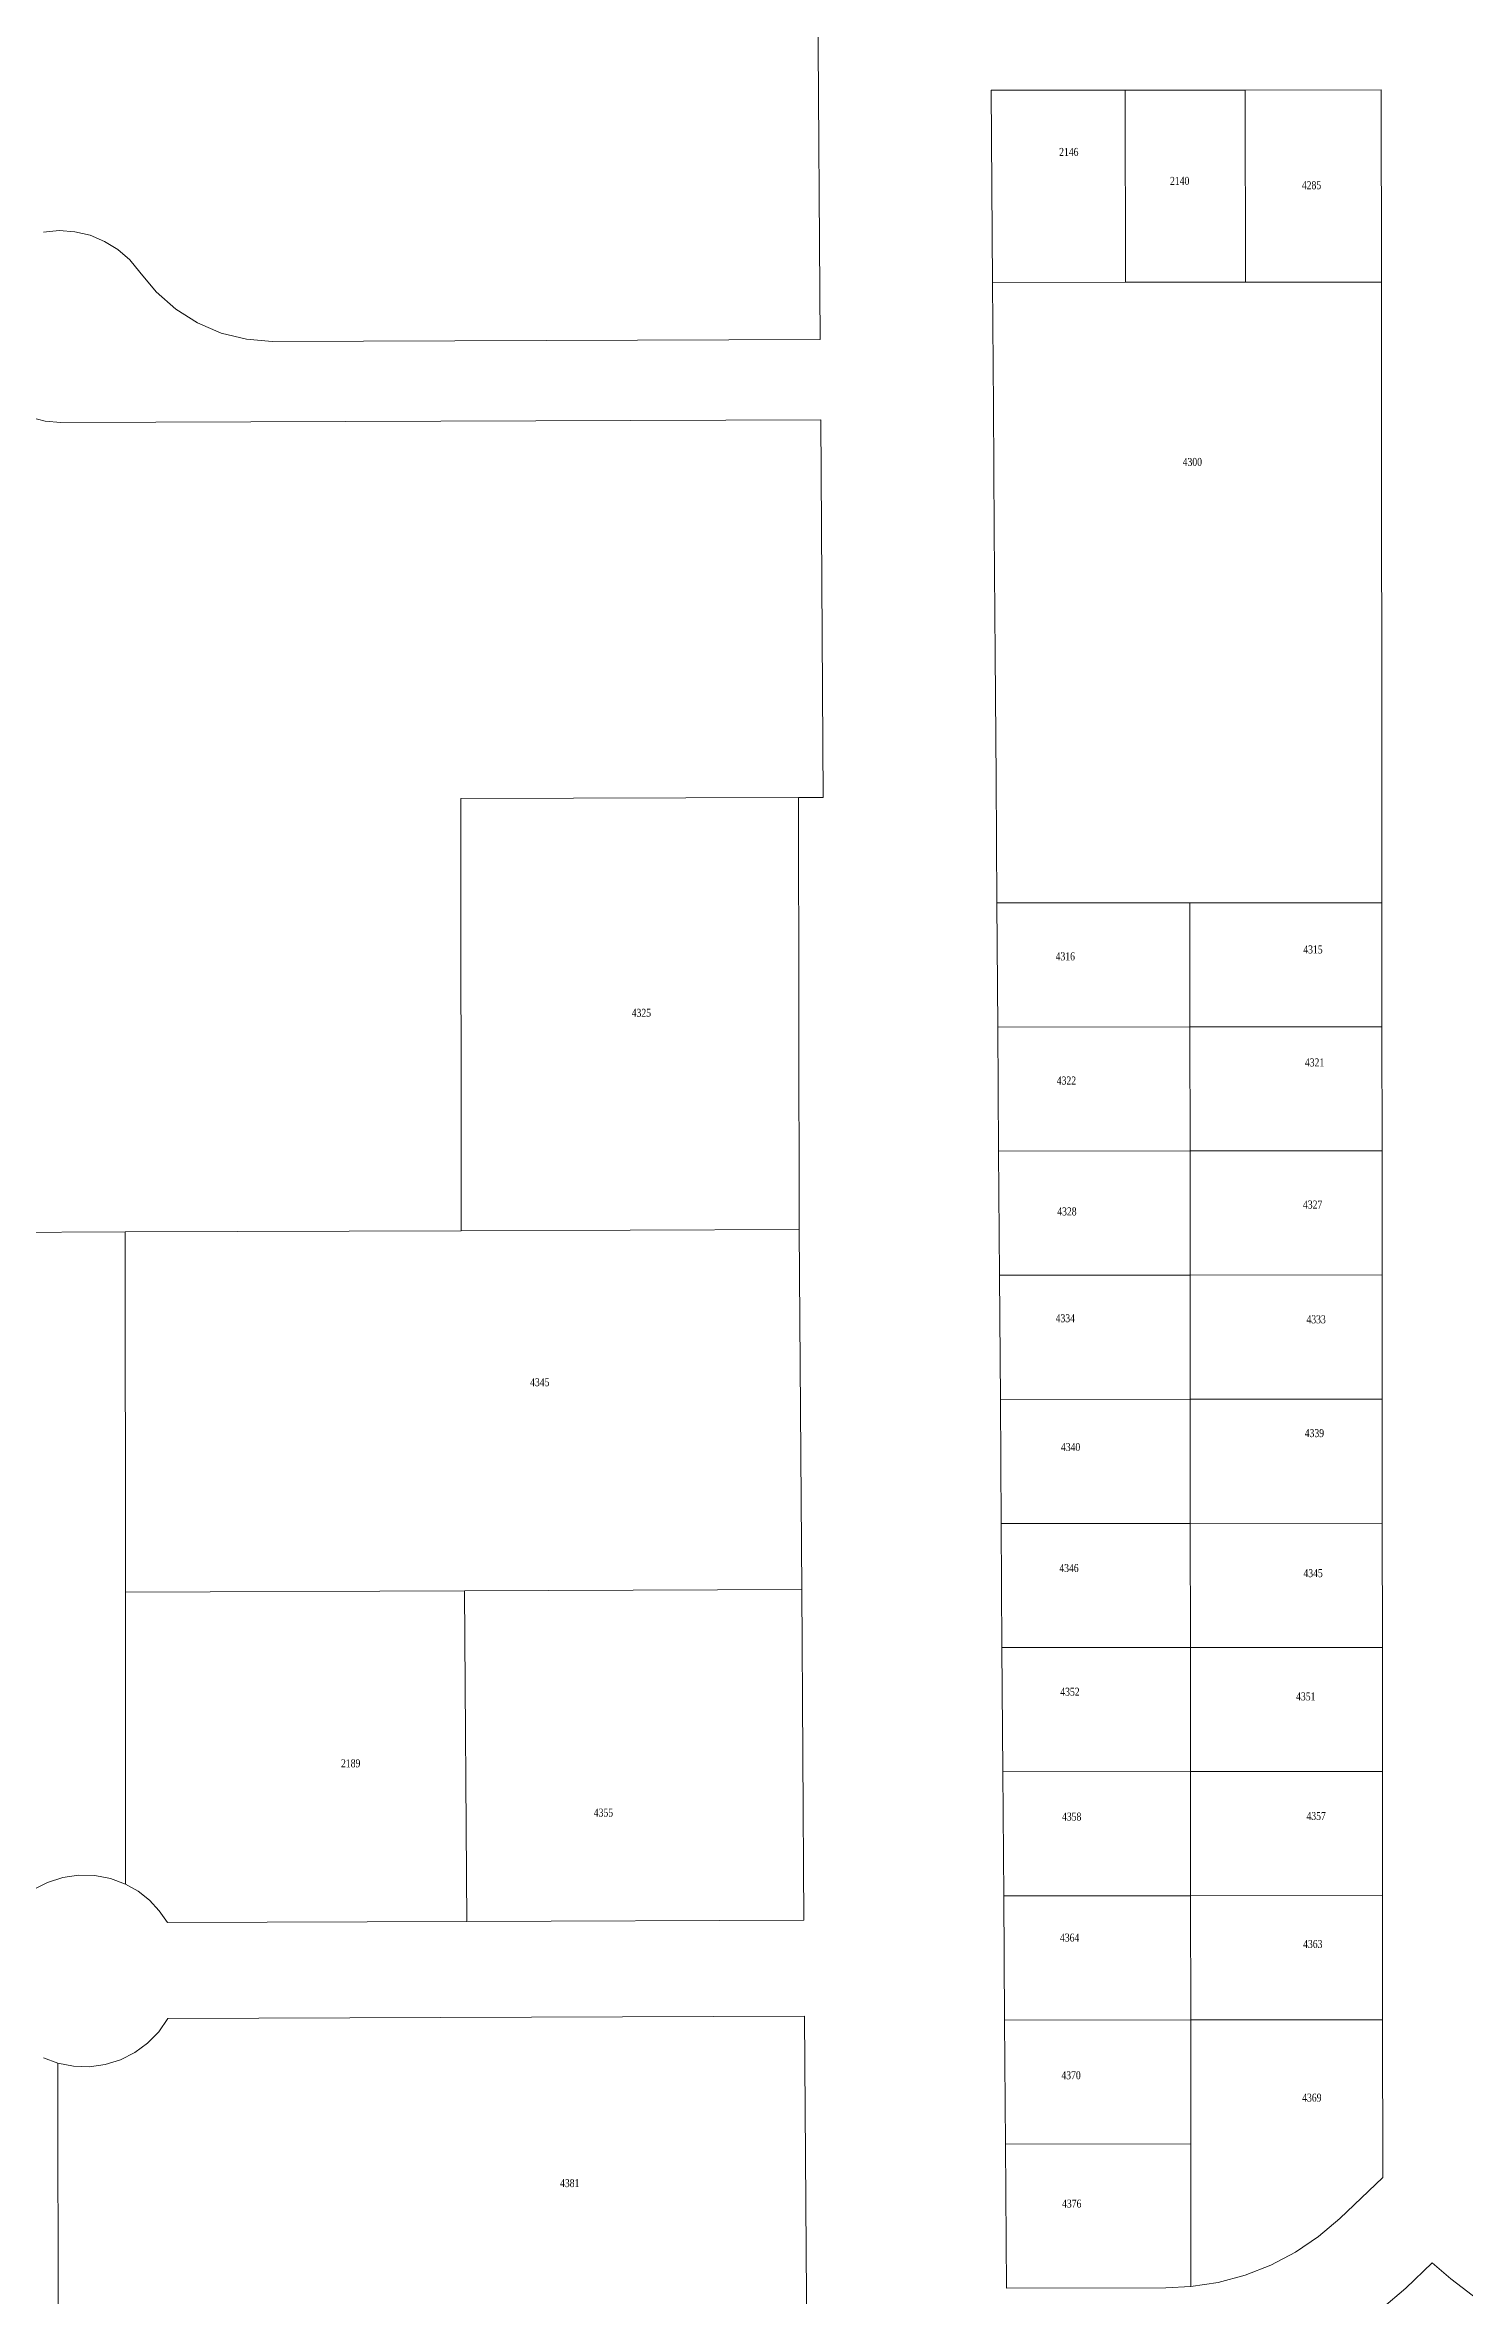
# Model space of a CAD drawing. Header units: feet. Extents: x 2819410 to 2831754, y 974571 to 993150.
# Drawn here: x 2827133 to 2828020, y 984472 to 985879 of the extents above; entities that cross this region are included whole.
import ezdxf
from ezdxf.enums import TextEntityAlignment as Align

# ---------------------------------------------------------------- set-up
doc = ezdxf.new("R2010")
doc.units = ezdxf.units.FT
doc.header["$LTSCALE"] = 0.015
doc.header["$MEASUREMENT"] = 0
doc.layers.add('ADDRESSES', color=7, linetype='Continuous')
doc.layers.add('Dakota County Parcels', color=7, linetype='Continuous', lineweight=5)
doc.styles.add('SIMPLEX', font='times.ttf', dxfattribs={"width": 0.8})

# ---------------------------------------------------------------- blocks, each defined once
blk = doc.blocks.new('ACMAP_ANN_TEMPLATE_AddressEagan')
at = {"layer": 'ADDRESSES', "style": 'SIMPLEX', "width": 0.8}
blk.add_attdef('ADDRESS', text='', height=5, dxfattribs=at).set_placement((0, 0), align=Align.CENTER)

msp = doc.modelspace()

# ---------------------------------------------------------------- linework, layer by layer
at = {"layer": 'Dakota County Parcels', "lineweight": 5}
for p, q in [((2827617.8, 985694.5), (2827615.9, 985979.4)), ((2827724.8, 985850.3), (2827808.6, 985850.4)), ((2827725.6, 985730.3), (2827724.8, 985850.3)), ((2827808.7, 985730.4), (2827808.6, 985850.4)), ((2827808.6, 985850.4), (2827883.6, 985850.4)), ((2827883.6, 985850.4), (2827968.6, 985850.5)), ((2827883.7, 985730.4), (2827883.6, 985850.4)), ((2827968.7, 985730.5), (2827968.6, 985850.5)), ((2827142.2, 985762.6), (2827132.4, 985761.6)), ((2827152, 985761.9), (2827142.2, 985762.6)), ((2827161.5, 985759.7), (2827152, 985761.9)), ((2827170.6, 985755.9), (2827161.5, 985759.7)), ((2827178.9, 985750.8), (2827170.6, 985755.9)), ((2827186.3, 985744.3), (2827178.9, 985750.8)), ((2827192.5, 985736.7), (2827186.3, 985744.3)), ((2827192.5, 985736.7), (2827202.8, 985724.3)), ((2827202.8, 985724.3), (2827215, 985713.6)), ((2827725.6, 985730.3), (2827808.7, 985730.4)), ((2827726.2, 985652.8), (2827725.6, 985730.3)), ((2827808.7, 985730.4), (2827883.7, 985730.4)), ((2827883.7, 985730.4), (2827968.7, 985730.5)), ((2827968.8, 985652.9), (2827968.7, 985730.5)), ((2827215, 985713.6), (2827228.6, 985704.9)), ((2827228.6, 985704.9), (2827243.5, 985698.6)), ((2827243.5, 985698.6), (2827259.2, 985694.7)), ((2827259.2, 985694.7), (2827275.3, 985693.3)), ((2827275.3, 985693.3), (2827617.8, 985694.5)), ((2827726.7, 985575.2), (2827726.2, 985652.8)), ((2827968.8, 985575.4), (2827968.8, 985652.9)), ((2827123.8, 985646), (2827133.4, 985643.6)), ((2827133.4, 985643.6), (2827143.2, 985642.8)), ((2827143.2, 985642.8), (2827618.2, 985644.5)), ((2827619.8, 985408.5), (2827618.2, 985644.5)), ((2827727.2, 985497.7), (2827726.7, 985575.2)), ((2827968.9, 985497.8), (2827968.8, 985575.4)), ((2827727.8, 985420.1), (2827727.2, 985497.7)), ((2827727.2, 985497.7), (2827727.2, 985497.7)), ((2827968.9, 985420.3), (2827968.9, 985497.8)), ((2827728.3, 985342.6), (2827727.8, 985420.1)), ((2827727.8, 985420.1), (2827727.8, 985420.1)), ((2827969, 985342.7), (2827968.9, 985420.3)), ((2827393.2, 985407.7), (2827604.3, 985408.5)), ((2827393.4, 985137.7), (2827393.2, 985407.7)), ((2827604.3, 985408.5), (2827619.8, 985408.5)), ((2827604.7, 985138.5), (2827604.3, 985408.5)), ((2827728.3, 985342.6), (2827849, 985342.7)), ((2827728.9, 985265), (2827728.3, 985342.6)), ((2827849, 985342.7), (2827969, 985342.7)), ((2827849, 985265.1), (2827849, 985342.7)), ((2827969, 985265.2), (2827969, 985342.7)), ((2827728.9, 985265), (2827849, 985265.1)), ((2827729.4, 985187.5), (2827728.9, 985265)), ((2827849, 985265.1), (2827969, 985265.2)), ((2827849.1, 985187.6), (2827849, 985265.1)), ((2827969.1, 985187.6), (2827969, 985265.2)), ((2827729.4, 985187.5), (2827849.1, 985187.6)), ((2827729.9, 985109.9), (2827729.4, 985187.5)), ((2827849.1, 985187.6), (2827969.1, 985187.6)), ((2827849.1, 985110), (2827849.1, 985187.6)), ((2827969.1, 985110.1), (2827969.1, 985187.6)), ((2826804.6, 985135.7), (2827183.5, 985137)), ((2827183.5, 985137), (2827393.4, 985137.7)), ((2827183.6, 984912), (2827183.5, 985137)), ((2827393.4, 985137.7), (2827604.7, 985138.5)), ((2827606.3, 984913.5), (2827604.7, 985138.5)), ((2827729.9, 985109.9), (2827849.1, 985110)), ((2827730.5, 985032.4), (2827729.9, 985109.9)), ((2827849.1, 985110), (2827969.1, 985110.1)), ((2827849.2, 985032.5), (2827849.1, 985110)), ((2827969.2, 985032.5), (2827969.1, 985110.1)), ((2827730.5, 985032.4), (2827849.2, 985032.5)), ((2827731, 984954.8), (2827730.5, 985032.4)), ((2827849.2, 985032.5), (2827969.2, 985032.5)), ((2827849.2, 984954.9), (2827849.2, 985032.5)), ((2827969.2, 984955), (2827969.2, 985032.5)), ((2827731, 984954.8), (2827849.2, 984954.9)), ((2827731.5, 984877.3), (2827731, 984954.8)), ((2827849.2, 984954.9), (2827969.2, 984955)), ((2827849.3, 984877.3), (2827849.2, 984954.9)), ((2827969.3, 984877.4), (2827969.2, 984955)), ((2827183.6, 984912), (2827395.5, 984912.8)), ((2827183.7, 984729.5), (2827183.6, 984912)), ((2827395.5, 984912.8), (2827606.3, 984913.5)), ((2827397, 984706.1), (2827395.5, 984912.8)), ((2827607.7, 984706.9), (2827606.3, 984913.5)), ((2827732.1, 984799.7), (2827731.5, 984877.3)), ((2827731.5, 984877.3), (2827849.3, 984877.3)), ((2827849.3, 984877.3), (2827969.3, 984877.4)), ((2827849.4, 984799.8), (2827849.3, 984877.3)), ((2827969.3, 984799.9), (2827969.3, 984877.4)), ((2827732.1, 984799.7), (2827849.4, 984799.8)), ((2827732.6, 984722.2), (2827732.1, 984799.7)), ((2827849.4, 984799.8), (2827969.3, 984799.9)), ((2827849.4, 984722.2), (2827849.4, 984799.8)), ((2827969.4, 984722.3), (2827969.3, 984799.9)), ((2827134.8, 984730.6), (2827125.8, 984726)), ((2827144.4, 984733.7), (2827134.8, 984730.6)), ((2827154.3, 984735.2), (2827144.4, 984733.7)), ((2827164.4, 984734.9), (2827154.3, 984735.2)), ((2827174.3, 984733), (2827164.4, 984734.9)), ((2827183.7, 984729.5), (2827174.3, 984733)), ((2827191.5, 984725), (2827183.7, 984729.5)), ((2827198.6, 984719.4), (2827191.5, 984725)), ((2827204.7, 984712.9), (2827198.6, 984719.4)), ((2827209.8, 984705.5), (2827204.7, 984712.9)), ((2827732.6, 984722.2), (2827849.4, 984722.2)), ((2827733.1, 984644.6), (2827732.6, 984722.2)), ((2827849.4, 984722.2), (2827969.4, 984722.3)), ((2827849.5, 984644.7), (2827849.4, 984722.2)), ((2827969.4, 984644.8), (2827969.4, 984722.3)), ((2827209.8, 984705.5), (2827397, 984706.1)), ((2827397, 984706.1), (2827607.7, 984706.9)), ((2827204.4, 984637.3), (2827210, 984645.5)), ((2827210, 984645.5), (2827608.1, 984646.9)), ((2827610.5, 984296.9), (2827608.1, 984646.9)), ((2827733.1, 984644.6), (2827849.5, 984644.7)), ((2827733.7, 984567.1), (2827733.1, 984644.6)), ((2827849.5, 984644.7), (2827969.4, 984644.8)), ((2827849.5, 984567.2), (2827849.5, 984644.7)), ((2827969.5, 984546.2), (2827969.4, 984644.8)), ((2827189.4, 984624.2), (2827197.4, 984630.1)), ((2827197.4, 984630.1), (2827204.4, 984637.3)), ((2827132.4, 984621), (2827141.4, 984617.6)), ((2827141.6, 984295.3), (2827141.4, 984617.6)), ((2827141.4, 984617.6), (2827151.2, 984615.7)), ((2827151.2, 984615.7), (2827161.1, 984615.4)), ((2827161.1, 984615.4), (2827171, 984616.7)), ((2827171, 984616.7), (2827180.5, 984619.7)), ((2827180.5, 984619.7), (2827189.4, 984624.2)), ((2827733.7, 984567.1), (2827849.5, 984567.2)), ((2827734.3, 984477.1), (2827733.7, 984567.1)), ((2827849.5, 984567.2), (2827849.6, 984478)), ((2827942.6, 984520.6), (2827969.5, 984546.2)), ((2827929.4, 984509.4), (2827942.6, 984520.6)), ((2827899.6, 984491.5), (2827915, 984499.6)), ((2827915, 984499.6), (2827929.4, 984509.4)), ((2827866.7, 984480.6), (2827883.5, 984485.2)), ((2827883.5, 984485.2), (2827899.6, 984491.5)), ((2827983.9, 984477.1), (2828000.5, 984492.9)), ((2828000.5, 984492.9), (2828012, 984482.9)), ((2827734.3, 984477.1), (2827833.9, 984477.2)), ((2827833.9, 984477.2), (2827849.6, 984478)), ((2827849.6, 984478), (2827866.7, 984480.6)), ((2827968.7, 984464.2), (2827983.9, 984477.1)), ((2828012, 984482.9), (2828032.6, 984467.3))]:
    msp.add_line(p, q, dxfattribs=at)

# ---------------------------------------------------------------- block references
at = {"layer": 'ADDRESSES', "lineweight": 5}
for p, values in [((2827773.3, 985809.3), {'ADDRESS': '2146'}), ((2827842.6, 985791.2), {'ADDRESS': '2140'}), ((2827925, 985788.5), {'ADDRESS': '4285'}), ((2827850.5, 985615.6), {'ADDRESS': '4300'}), ((2827925.9, 985311), {'ADDRESS': '4315'}), ((2827771.1, 985306.7), {'ADDRESS': '4316'}), ((2827506.1, 985271.4), {'ADDRESS': '4325'}), ((2827926.9, 985240.4), {'ADDRESS': '4321'}), ((2827771.8, 985229.1), {'ADDRESS': '4322'}), ((2827772.1, 985147.3), {'ADDRESS': '4328'}), ((2827925.7, 985151.6), {'ADDRESS': '4327'}), ((2827771.1, 985080.6), {'ADDRESS': '4334'}), ((2827927.9, 985079.9), {'ADDRESS': '4333'}), ((2827442.6, 985040.6), {'ADDRESS': '4345'}), ((2827926.8, 985008.8), {'ADDRESS': '4339'}), ((2827774.4, 985000.1), {'ADDRESS': '4340'}), ((2827773.4, 984924.5), {'ADDRESS': '4346'}), ((2827926, 984921.3), {'ADDRESS': '4345'}), ((2827774, 984847.2), {'ADDRESS': '4352'}), ((2827921.4, 984844.3), {'ADDRESS': '4351'}), ((2827324.4, 984802.5), {'ADDRESS': '2189'}), ((2827482.4, 984771.7), {'ADDRESS': '4355'}), ((2827775.1, 984769.2), {'ADDRESS': '4358'}), ((2827927.9, 984769.6), {'ADDRESS': '4357'}), ((2827773.8, 984693.6), {'ADDRESS': '4364'}), ((2827925.8, 984689.6), {'ADDRESS': '4363'}), ((2827774.7, 984607.6), {'ADDRESS': '4370'}), ((2827925.2, 984593.6), {'ADDRESS': '4369'}), ((2827461.3, 984540.2), {'ADDRESS': '4381'}), ((2827775.1, 984527.4), {'ADDRESS': '4376'})]:
    msp.add_blockref('ACMAP_ANN_TEMPLATE_AddressEagan', p, dxfattribs=at).add_auto_attribs(values)

doc.saveas('drawing.dxf')
